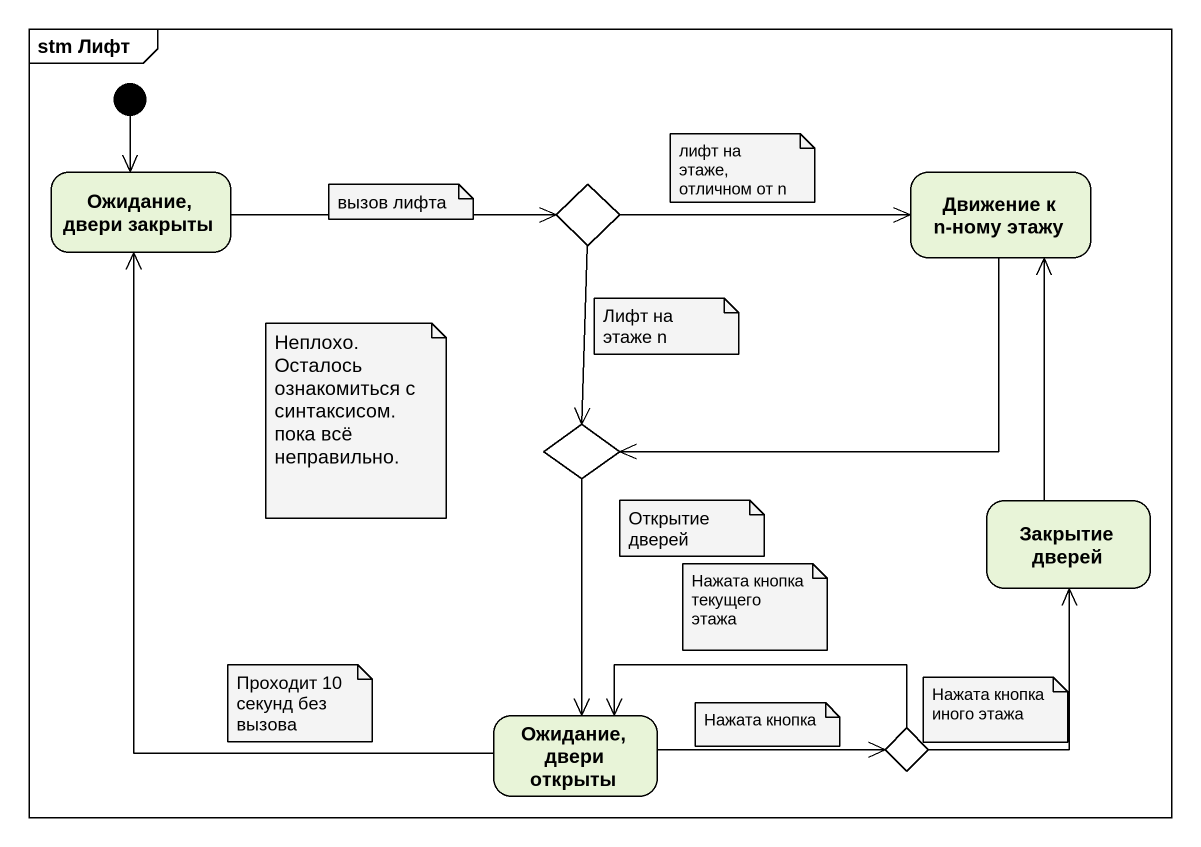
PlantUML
@startuml
mainframe stm Лифт
hide empty description
state "Ожидание, двери закрыты" as Ожидание_двери_закрыты
state choice1 <<choice>>
state "Движение к n-ному этажу" as Движение_к_n_ному_этажу
state choice2 <<choice>>
state "Закрытие дверей" as Закрытие_дверей
state "Ожидание, двери открыты" as Ожидание_двери_открыты
state choice3 <<choice>>
[*] --> Ожидание_двери_закрыты
Ожидание_двери_закрыты -right-> choice1
choice1 -right-> Движение_к_n_ному_этажу
choice1 --> choice2
Движение_к_n_ному_этажу -left-> choice2
choice2 --> Ожидание_двери_открыты
Закрытие_дверей -up-> Движение_к_n_ному_этажу
Ожидание_двери_открыты -up-> Ожидание_двери_закрыты
Ожидание_двери_открыты -right-> choice3
choice3 -up-> Закрытие_дверей
choice3 -left-> Ожидание_двери_открыты
note as N1
  вызов лифта
end note
note as N2
  лифт на этаже, отличном от n
end note
note as N3
  Неплохо.
  Осталось ознакомиться с синтаксисом.
  пока всё неправильно.
end note
note as N4
  Лифт на этаже n
end note
note as N5
  Открытие дверей
end note
note as N6
  Нажата кнопка текущего этажа
end note
note as N7
  Проходит 10 секунд без вызова
end note
note as N8
  Нажата кнопка
end note
note as N9
  Нажата кнопка иного этажа
end note
@enduml
